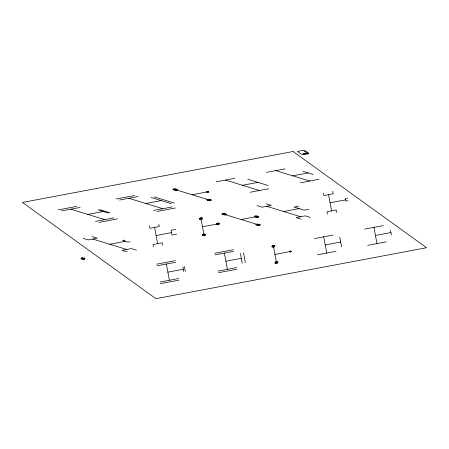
<?xml version="1.0" encoding="UTF-8"?>
<svg xmlns="http://www.w3.org/2000/svg" width="449" height="449" viewBox="0 0 449 449"><rect width="100%" height="100%" fill="white"/><g stroke="black" fill="none" stroke-linecap="round" stroke-linejoin="round"><path stroke-width="0.67" d="M304.108 150.937L305.264 150.718L308.895 153.334L307.733 153.552L303.255 150.336L297.457 151.425L301.459 154.316L307.262 153.221M58.151 209.902L76.712 206.405M116.145 198.98L134.7 195.489M61.547 210.94L80.107 207.449M119.541 200.024L138.096 196.533M216.194 181.828L234.748 178.337M266.453 172.365L285.008 168.875M87.808 214.409L103.27 211.496M145.796 203.487L161.264 200.58M192.189 194.754L207.657 191.841C206.899 191.723 208.695 192.116 207.348 191.667A0.797 0.331 7.3 0 0 207.146 191.689L207.191 191.931A0.797 0.331 7.3 0 0 207.41 191.981L208.061 192.082A1.061 0.443 7.3 0 0 208.336 192.054A0.673 0.286 7.3 0 0 208.527 191.987L208.499 191.824A0.673 0.286 7.3 0 0 208.274 191.729A1.061 0.443 7.3 0 0 207.982 191.656L207.146 191.549A1.325 0.556 7.3 0 0 206.804 191.583A0.898 0.376 7.3 0 0 206.546 191.672L206.602 191.869A0.847 0.354 7.3 0 0 206.882 191.987A1.325 0.556 7.3 0 0 207.242 192.077L208.162 192.138A1.325 0.556 7.3 0 0 208.504 192.105A0.847 0.354 7.3 0 0 208.746 192.02L208.706 191.818A0.847 0.354 7.3 0 0 208.426 191.695A1.325 0.556 7.3 0 0 208.067 191.611L207.601 191.555M242.449 185.291L257.911 182.378M292.709 175.828L308.171 172.921M95.508 221.363L114.063 217.872M153.496 210.446L172.057 206.955M250.149 192.251L268.71 188.754M300.409 182.788L318.97 179.291M98.903 222.407L117.458 218.916M156.892 211.49L175.452 207.994M175.755 229.304L171.12 230.18L172.023 235.052L176.665 234.176M298.697 206.158L294.061 207.034L304.248 210.16L308.884 209.285M124.951 240.131L122.633 240.569L127.724 242.129L130.047 241.697M347.638 198.205L345.32 198.643L345.775 201.079L348.093 200.641M109.713 244.262L125.176 241.349M156.106 235.529L171.569 232.616M202.499 226.79L217.967 223.883M241.164 219.516L256.626 216.603M283.689 211.507L299.152 208.594M330.082 202.774L345.545 199.861M156.791 264.141L175.351 260.65M214.785 253.225L233.34 249.728M157.094 265.769L175.654 262.272M215.088 254.847L233.643 251.356M314.407 238.576L332.967 235.085M364.667 229.113L383.227 225.623M167.887 272.139L183.355 269.232M225.881 261.223L241.343 258.31M274.945 254.415L290.408 251.502M325.205 244.952L340.668 242.039M375.459 235.489L390.927 232.576M160.125 282.011L178.685 278.515M218.119 271.095L236.674 267.598M160.428 283.633L178.988 280.142M218.422 272.717L236.977 269.226M317.437 254.819L335.998 251.328M367.697 245.356L386.258 241.865M303.081 171.355L313.267 174.481M275.731 170.62L309.687 181.042M247.725 179.252L268.104 185.51M225.471 180.083L259.427 190.505M266.251 203.857L271.348 205.423L262.07 207.169L256.974 205.608M310.399 217.406L305.309 215.846L296.026 217.591L301.122 219.157M266.706 206.299L300.667 216.721M175.211 189.545L209.172 199.968M224.18 214.302L258.141 224.725M154.164 196.87L174.543 203.122M151.072 197.453L171.451 203.706M128.818 198.278L162.779 208.701M99.723 209.638L109.91 212.77M98.174 209.93L108.366 213.056M70.824 209.195L104.785 219.617M92.281 236.612L97.371 238.178L88.094 239.923L83.003 238.363M136.429 250.16L131.333 248.6L122.055 250.346L127.146 251.911M92.735 239.048L126.691 249.47M83.177 258.237L83.963 258.804M81.948 258.467L82.734 259.034M390.473 230.141L391.382 235.012M373.95 227.368L376.975 243.611M332.748 191.341L333.203 193.777L323.925 195.523L323.471 193.087M336.688 212.461L336.234 210.02L326.956 211.771L327.411 214.207M339.758 237.167L341.577 246.916M328.567 194.653L331.598 210.895M323.69 236.831L326.72 253.073M273.43 246.293L276.461 262.536M243.526 252.854L245.345 262.603M240.434 253.438L242.252 263.187M224.365 253.101L227.396 269.344M200.984 218.669L204.014 234.917M184.444 266.504L185.353 271.376M182.9 266.796L183.809 271.667M166.377 264.018L169.402 280.266M158.778 224.096L159.232 226.532L149.955 228.277L149.5 225.841M162.718 245.21L162.263 242.774L152.98 244.525L153.435 246.961M154.591 227.402L157.621 243.65M207.96 192.02A0.797 0.331 7.3 0 0 208.162 191.998L208.156 191.768A0.797 0.331 7.3 0 0 207.904 191.706M207.247 191.605A1.061 0.443 7.3 0 0 206.978 191.633A0.718 0.303 7.3 0 0 206.77 191.706L206.809 191.863A0.673 0.286 7.3 0 0 207.034 191.959A1.061 0.443 7.3 0 0 207.326 192.026M200.383 218.657C201.343 219.892 202.061 217.434 200.383 218.657M200.686 218.663L201.292 218.612L200.686 218.663M203.414 234.906C204.374 236.14 205.092 233.676 203.414 234.906M203.717 234.911L204.323 234.855L203.717 234.911M217.367 223.871C218.326 225.106 219.045 222.642 217.367 223.871M217.664 223.877L218.276 223.821L217.664 223.877M272.829 246.282C273.789 247.517 274.507 245.053 272.829 246.282M273.127 246.288L273.738 246.232L273.127 246.288M275.86 262.525C276.82 263.759 277.538 261.296 275.86 262.525M276.157 262.53L276.769 262.48L276.157 262.53M290.11 251.496L290.716 251.446L290.11 251.496M290.256 251.502L290.565 251.474L290.256 251.502M173 189.203L173.101 189.59A1.689 0.707 7.3 0 0 173.662 189.837A2.649 1.111 7.3 0 0 174.386 190.006L176.233 190.135A2.649 1.111 7.3 0 0 176.906 190.067A1.689 0.707 7.3 0 0 177.394 189.899L177.321 189.495A1.689 0.707 7.3 0 0 176.754 189.254A2.649 1.111 7.3 0 0 176.036 189.08L174.19 188.95A2.649 1.111 7.3 0 0 173.51 189.023A1.796 0.752 7.3 0 0 173 189.203M173.443 189.27L173.527 189.585A1.353 0.567 7.3 0 0 173.976 189.775A2.116 0.887 7.3 0 0 174.554 189.916L176.025 190.017A2.116 0.887 7.3 0 0 176.569 189.961A1.353 0.567 7.3 0 0 176.957 189.826L176.895 189.506A1.353 0.567 7.3 0 0 176.446 189.31A2.116 0.887 7.3 0 0 175.868 189.175L174.397 189.068A2.116 0.887 7.3 0 0 173.853 189.124A1.437 0.601 7.3 0 0 173.443 189.27M173.881 189.338L173.948 189.573A1.016 0.427 7.3 0 0 174.285 189.719A1.588 0.668 7.3 0 0 174.717 189.82L175.823 189.899A1.588 0.668 7.3 0 0 176.227 189.854A1.016 0.427 7.3 0 0 176.519 189.753L176.474 189.512A1.016 0.427 7.3 0 0 176.137 189.371A1.588 0.668 7.3 0 0 175.705 189.265L174.599 189.186A1.588 0.668 7.3 0 0 174.19 189.231A1.078 0.449 7.3 0 0 173.881 189.338M174.324 189.405L176.126 189.607L174.324 189.405M174.768 189.472L175.671 189.573L174.768 189.472M206.955 199.625L207.062 200.013A1.689 0.707 7.3 0 0 207.623 200.254A2.649 1.111 7.3 0 0 208.347 200.428L210.188 200.557A2.649 1.111 7.3 0 0 210.867 200.484A1.689 0.707 7.3 0 0 211.35 200.316L211.277 199.917A1.689 0.707 7.3 0 0 210.716 199.676A2.649 1.111 7.3 0 0 209.992 199.502L208.151 199.373A2.649 1.111 7.3 0 0 207.472 199.446A1.796 0.752 7.3 0 0 206.955 199.625M207.399 199.693L207.483 200.001A1.353 0.567 7.3 0 0 207.932 200.198A2.116 0.887 7.3 0 0 208.51 200.333L209.986 200.439A2.116 0.887 7.3 0 0 210.53 200.383A1.353 0.567 7.3 0 0 210.918 200.248L210.856 199.928A1.353 0.567 7.3 0 0 210.407 199.732A2.116 0.887 7.3 0 0 209.829 199.597L208.353 199.491A2.116 0.887 7.3 0 0 207.814 199.547A1.437 0.601 7.3 0 0 207.399 199.693M207.842 199.76L207.904 199.996A1.016 0.427 7.3 0 0 208.241 200.142A1.588 0.668 7.3 0 0 208.678 200.243L209.784 200.321A1.588 0.668 7.3 0 0 210.188 200.276A1.016 0.427 7.3 0 0 210.48 200.175L210.435 199.934A1.016 0.427 7.3 0 0 210.098 199.788A1.588 0.668 7.3 0 0 209.666 199.687L208.561 199.609A1.588 0.668 7.3 0 0 208.151 199.653A1.078 0.449 7.3 0 0 207.842 199.76M208.285 199.827L210.087 200.029L208.285 199.827M208.729 199.895L209.627 199.996L208.729 199.895M221.969 213.96L222.075 214.353A1.689 0.707 7.3 0 0 222.637 214.594A2.649 1.111 7.3 0 0 223.361 214.762L225.202 214.897A2.649 1.111 7.3 0 0 225.881 214.824A1.689 0.707 7.3 0 0 226.363 214.656L226.29 214.252A1.689 0.707 7.3 0 0 225.729 214.01A2.649 1.111 7.3 0 0 225.005 213.842L223.164 213.713A2.649 1.111 7.3 0 0 222.485 213.78A1.796 0.752 7.3 0 0 221.969 213.96M222.412 214.027L222.496 214.341A1.353 0.567 7.3 0 0 222.945 214.538A2.116 0.887 7.3 0 0 223.523 214.673L225 214.779A2.116 0.887 7.3 0 0 225.538 214.717A1.353 0.567 7.3 0 0 225.926 214.583L225.869 214.263A1.353 0.567 7.3 0 0 225.42 214.072A2.116 0.887 7.3 0 0 224.842 213.932L223.366 213.831A2.116 0.887 7.3 0 0 222.822 213.887A1.437 0.601 7.3 0 0 222.412 214.027M222.856 214.1L222.917 214.33A1.016 0.427 7.3 0 0 223.254 214.476A1.588 0.668 7.3 0 0 223.686 214.583L224.792 214.656A1.588 0.668 7.3 0 0 225.202 214.616A1.016 0.427 7.3 0 0 225.493 214.515L225.449 214.274A1.016 0.427 7.3 0 0 225.112 214.128A1.588 0.668 7.3 0 0 224.674 214.027L223.568 213.948A1.588 0.668 7.3 0 0 223.164 213.988A1.078 0.449 7.3 0 0 222.856 214.1M223.299 214.167L225.101 214.369L223.299 214.167M223.737 214.235L224.64 214.336L223.737 214.235M254.415 216.261L254.516 216.654A1.689 0.707 7.3 0 0 255.077 216.895A2.649 1.111 7.3 0 0 255.801 217.063L257.647 217.193A2.649 1.111 7.3 0 0 258.321 217.125A1.689 0.707 7.3 0 0 258.809 216.957L258.731 216.553A1.689 0.707 7.3 0 0 258.169 216.311A2.649 1.111 7.3 0 0 257.451 216.143L255.604 216.008A2.649 1.111 7.3 0 0 254.925 216.081A1.796 0.752 7.3 0 0 254.415 216.261M254.858 216.328L254.937 216.643A1.353 0.567 7.3 0 0 255.386 216.833A2.116 0.887 7.3 0 0 255.969 216.974L257.44 217.075A2.116 0.887 7.3 0 0 257.984 217.019A1.353 0.567 7.3 0 0 258.371 216.884L258.31 216.564A1.353 0.567 7.3 0 0 257.861 216.367A2.116 0.887 7.3 0 0 257.283 216.233L255.812 216.126A2.116 0.887 7.3 0 0 255.268 216.188A1.437 0.601 7.3 0 0 254.858 216.328M255.296 216.396L255.363 216.631A1.016 0.427 7.3 0 0 255.7 216.777A1.588 0.668 7.3 0 0 256.132 216.878L257.238 216.957A1.588 0.668 7.3 0 0 257.642 216.918A1.016 0.427 7.3 0 0 257.934 216.816L257.889 216.575A1.016 0.427 7.3 0 0 257.552 216.429A1.588 0.668 7.3 0 0 257.12 216.323L256.014 216.25A1.588 0.668 7.3 0 0 255.604 216.289A1.078 0.449 7.3 0 0 255.296 216.396M255.739 216.463L257.541 216.665L255.739 216.463M256.183 216.536L257.086 216.637L256.183 216.536M255.93 224.382L256.031 224.775A1.689 0.707 7.3 0 0 256.592 225.016A2.649 1.111 7.3 0 0 257.316 225.185L259.163 225.319A2.649 1.111 7.3 0 0 259.836 225.246A1.689 0.707 7.3 0 0 260.325 225.078L260.246 224.674A1.689 0.707 7.3 0 0 259.685 224.433A2.649 1.111 7.3 0 0 258.961 224.264L257.12 224.13A2.649 1.111 7.3 0 0 256.441 224.203A1.796 0.752 7.3 0 0 255.93 224.382M256.368 224.449L256.452 224.764A1.353 0.567 7.3 0 0 256.901 224.96A2.116 0.887 7.3 0 0 257.485 225.095L258.955 225.202A2.116 0.887 7.3 0 0 259.5 225.14A1.353 0.567 7.3 0 0 259.887 225.005L259.825 224.685A1.353 0.567 7.3 0 0 259.376 224.494A2.116 0.887 7.3 0 0 258.798 224.354L257.328 224.253A2.116 0.887 7.3 0 0 256.783 224.309A1.437 0.601 7.3 0 0 256.368 224.449M256.811 224.517L256.879 224.753A1.016 0.427 7.3 0 0 257.215 224.898A1.588 0.668 7.3 0 0 257.647 225L258.753 225.078A1.588 0.668 7.3 0 0 259.157 225.039A1.016 0.427 7.3 0 0 259.449 224.938L259.404 224.696A1.016 0.427 7.3 0 0 259.067 224.551A1.588 0.668 7.3 0 0 258.635 224.449L257.53 224.371A1.588 0.668 7.3 0 0 257.12 224.41A1.078 0.449 7.3 0 0 256.811 224.517M257.255 224.59L259.056 224.792L257.255 224.59M257.698 224.657L258.602 224.758L257.698 224.657M199.783 218.304L199.485 218.646A2.649 1.111 7.3 0 0 199.44 218.96A1.689 0.707 7.3 0 0 199.642 219.269L200.439 219.533A1.796 0.752 7.3 0 0 201.135 219.482A2.649 1.111 7.3 0 0 201.691 219.32L202.482 218.697A2.649 1.111 7.3 0 0 202.533 218.377A1.689 0.707 7.3 0 0 202.325 218.068L201.489 217.81A1.689 0.707 7.3 0 0 200.832 217.86A2.649 1.111 7.3 0 0 200.276 218.018L199.783 218.304M200.024 218.377L199.788 218.652A2.116 0.887 7.3 0 0 199.749 218.904A1.353 0.567 7.3 0 0 199.912 219.151L200.551 219.359A1.437 0.601 7.3 0 0 201.107 219.32A2.116 0.887 7.3 0 0 201.55 219.191L202.185 218.691A2.116 0.887 7.3 0 0 202.224 218.439A1.353 0.567 7.3 0 0 202.056 218.192L201.388 217.984A1.353 0.567 7.3 0 0 200.866 218.018A2.116 0.887 7.3 0 0 200.422 218.147L200.024 218.377M200.265 218.45L200.086 218.657A1.588 0.668 7.3 0 0 200.058 218.843A1.016 0.427 7.3 0 0 200.181 219.028L200.658 219.185A1.078 0.449 7.3 0 0 201.073 219.157A1.588 0.668 7.3 0 0 201.41 219.061L201.882 218.685A1.588 0.668 7.3 0 0 201.915 218.495A1.016 0.427 7.3 0 0 201.792 218.309L201.287 218.158A1.016 0.427 7.3 0 0 200.894 218.18A1.588 0.668 7.3 0 0 200.563 218.281L200.265 218.45M202.813 234.546L202.516 234.889A2.649 1.111 7.3 0 0 202.471 235.209A1.689 0.707 7.3 0 0 202.673 235.517L203.47 235.776A1.796 0.752 7.3 0 0 204.166 235.725A2.649 1.111 7.3 0 0 204.722 235.568L205.513 234.939A2.649 1.111 7.3 0 0 205.563 234.625A1.689 0.707 7.3 0 0 205.356 234.316L204.519 234.058A1.689 0.707 7.3 0 0 203.863 234.103A2.649 1.111 7.3 0 0 203.307 234.266L202.813 234.546M203.055 234.619L202.819 234.894A2.116 0.887 7.3 0 0 202.78 235.147A1.353 0.567 7.3 0 0 202.942 235.394L203.582 235.602A1.437 0.601 7.3 0 0 204.138 235.562A2.116 0.887 7.3 0 0 204.581 235.439L205.215 234.934A2.116 0.887 7.3 0 0 205.255 234.681A1.353 0.567 7.3 0 0 205.086 234.434L204.418 234.226A1.353 0.567 7.3 0 0 203.897 234.266A2.116 0.887 7.3 0 0 203.448 234.395L203.055 234.619M203.296 234.692L203.116 234.9A1.588 0.668 7.3 0 0 203.088 235.091A1.016 0.427 7.3 0 0 203.212 235.276L203.689 235.433A1.078 0.449 7.3 0 0 204.104 235.399A1.588 0.668 7.3 0 0 204.441 235.304L204.912 234.928A1.588 0.668 7.3 0 0 204.94 234.743A1.016 0.427 7.3 0 0 204.823 234.552L204.317 234.4A1.016 0.427 7.3 0 0 203.925 234.429A1.588 0.668 7.3 0 0 203.593 234.524L203.296 234.692M216.766 223.512L216.469 223.855A2.649 1.111 7.3 0 0 216.418 224.174A1.689 0.707 7.3 0 0 216.62 224.483L217.423 224.741A1.796 0.752 7.3 0 0 218.119 224.691A2.649 1.111 7.3 0 0 218.669 224.534L219.46 223.905A2.649 1.111 7.3 0 0 219.51 223.591A1.689 0.707 7.3 0 0 219.308 223.282L218.467 223.024A1.689 0.707 7.3 0 0 217.816 223.069A2.649 1.111 7.3 0 0 217.26 223.232L216.766 223.512M217.002 223.585L216.766 223.86A2.116 0.887 7.3 0 0 216.727 224.113A1.353 0.567 7.3 0 0 216.889 224.36L217.529 224.567A1.437 0.601 7.3 0 0 218.085 224.528A2.116 0.887 7.3 0 0 218.528 224.405L219.163 223.899A2.116 0.887 7.3 0 0 219.202 223.647A1.353 0.567 7.3 0 0 219.039 223.4L218.366 223.192A1.353 0.567 7.3 0 0 217.844 223.232A2.116 0.887 7.3 0 0 217.4 223.361L217.002 223.585M217.243 223.658L217.063 223.866A1.588 0.668 7.3 0 0 217.035 224.057A1.016 0.427 7.3 0 0 217.159 224.242L217.636 224.399A1.078 0.449 7.3 0 0 218.057 224.371A1.588 0.668 7.3 0 0 218.388 224.27L218.865 223.894A1.588 0.668 7.3 0 0 218.893 223.709A1.016 0.427 7.3 0 0 218.77 223.518L218.265 223.366A1.016 0.427 7.3 0 0 217.872 223.394A1.588 0.668 7.3 0 0 217.541 223.49L217.243 223.658M272.229 245.923L271.931 246.265A2.649 1.111 7.3 0 0 271.881 246.585A1.689 0.707 7.3 0 0 272.088 246.894L272.885 247.152A1.796 0.752 7.3 0 0 273.581 247.102A2.649 1.111 7.3 0 0 274.137 246.944L274.928 246.316A2.649 1.111 7.3 0 0 274.973 246.001A1.689 0.707 7.3 0 0 274.771 245.693L273.929 245.435A1.689 0.707 7.3 0 0 273.278 245.48A2.649 1.111 7.3 0 0 272.723 245.642L272.229 245.923M272.47 245.996L272.229 246.271A2.116 0.887 7.3 0 0 272.189 246.523A1.353 0.567 7.3 0 0 272.358 246.77L272.992 246.978A1.437 0.601 7.3 0 0 273.548 246.939A2.116 0.887 7.3 0 0 273.991 246.815L274.625 246.31A2.116 0.887 7.3 0 0 274.665 246.058A1.353 0.567 7.3 0 0 274.502 245.811L273.828 245.603A1.353 0.567 7.3 0 0 273.306 245.642A2.116 0.887 7.3 0 0 272.863 245.771L272.47 245.996M272.706 246.069L272.532 246.277A1.588 0.668 7.3 0 0 272.498 246.467A1.016 0.427 7.3 0 0 272.622 246.653L273.104 246.81A1.078 0.449 7.3 0 0 273.52 246.782A1.588 0.668 7.3 0 0 273.851 246.681L274.328 246.305A1.588 0.668 7.3 0 0 274.356 246.119A1.016 0.427 7.3 0 0 274.232 245.929L273.733 245.777A1.016 0.427 7.3 0 0 273.34 245.805A1.588 0.668 7.3 0 0 273.003 245.9L272.706 246.069M275.259 262.165L274.962 262.513A2.649 1.111 7.3 0 0 274.911 262.828A1.689 0.707 7.3 0 0 275.119 263.136L275.916 263.4A1.796 0.752 7.3 0 0 276.612 263.35A2.649 1.111 7.3 0 0 277.162 263.187L277.959 262.564A2.649 1.111 7.3 0 0 278.004 262.244A1.689 0.707 7.3 0 0 277.802 261.935L276.96 261.677A1.689 0.707 7.3 0 0 276.309 261.722A2.649 1.111 7.3 0 0 275.753 261.885L275.259 262.165M275.501 262.244L275.259 262.519A2.116 0.887 7.3 0 0 275.22 262.772A1.353 0.567 7.3 0 0 275.383 263.019L276.023 263.226A1.437 0.601 7.3 0 0 276.578 263.187A2.116 0.887 7.3 0 0 277.022 263.058L277.656 262.558A2.116 0.887 7.3 0 0 277.695 262.306A1.353 0.567 7.3 0 0 277.533 262.053L276.859 261.851A1.353 0.567 7.3 0 0 276.337 261.885A2.116 0.887 7.3 0 0 275.894 262.014L275.501 262.244M275.737 262.317L275.563 262.519A1.588 0.668 7.3 0 0 275.529 262.71A1.016 0.427 7.3 0 0 275.652 262.895L276.135 263.052A1.078 0.449 7.3 0 0 276.55 263.024A1.588 0.668 7.3 0 0 276.881 262.929L277.359 262.553A1.588 0.668 7.3 0 0 277.387 262.362A1.016 0.427 7.3 0 0 277.263 262.177L276.758 262.02A1.016 0.427 7.3 0 0 276.365 262.048A1.588 0.668 7.3 0 0 276.034 262.143L275.737 262.317M289.807 251.317L289.661 251.491A1.325 0.556 7.3 0 0 289.633 251.648A0.847 0.354 7.3 0 0 289.74 251.805L290.138 251.934A0.898 0.376 7.3 0 0 290.486 251.906A1.325 0.556 7.3 0 0 290.761 251.827L291.16 251.513A1.325 0.556 7.3 0 0 291.182 251.356A0.847 0.354 7.3 0 0 291.081 251.204L290.66 251.075A0.847 0.354 7.3 0 0 290.335 251.098A1.325 0.556 7.3 0 0 290.054 251.176L289.807 251.317M289.931 251.356L289.807 251.491A1.061 0.443 7.3 0 0 289.79 251.62A0.673 0.286 7.3 0 0 289.869 251.743L290.189 251.85A0.718 0.303 7.3 0 0 290.469 251.827A1.061 0.443 7.3 0 0 290.688 251.766L291.008 251.513A1.061 0.443 7.3 0 0 291.025 251.384A0.673 0.286 7.3 0 0 290.946 251.26L290.61 251.159A0.673 0.286 7.3 0 0 290.346 251.176A1.061 0.443 7.3 0 0 290.127 251.244L289.931 251.356M290.048 251.389L289.959 251.496A0.797 0.331 7.3 0 0 289.942 251.592L290.452 251.749A0.797 0.331 7.3 0 0 290.621 251.698L290.857 251.507A0.797 0.331 7.3 0 0 290.873 251.418L290.396 251.255A0.797 0.331 7.3 0 0 290.194 251.305L290.048 251.389M293.079 151.493L22.45 202.443L155.921 298.664L426.55 247.713L293.079 151.493M307.913 153.154L302.839 154.108L303.642 154.686L308.716 153.732L307.913 153.154M82.307 257.67L81.218 257.878L83.604 259.601L84.698 259.393L82.307 257.67M84.266 258.029L80.859 258.675L81.645 259.241L85.057 258.596L84.266 258.029"/></g></svg>
